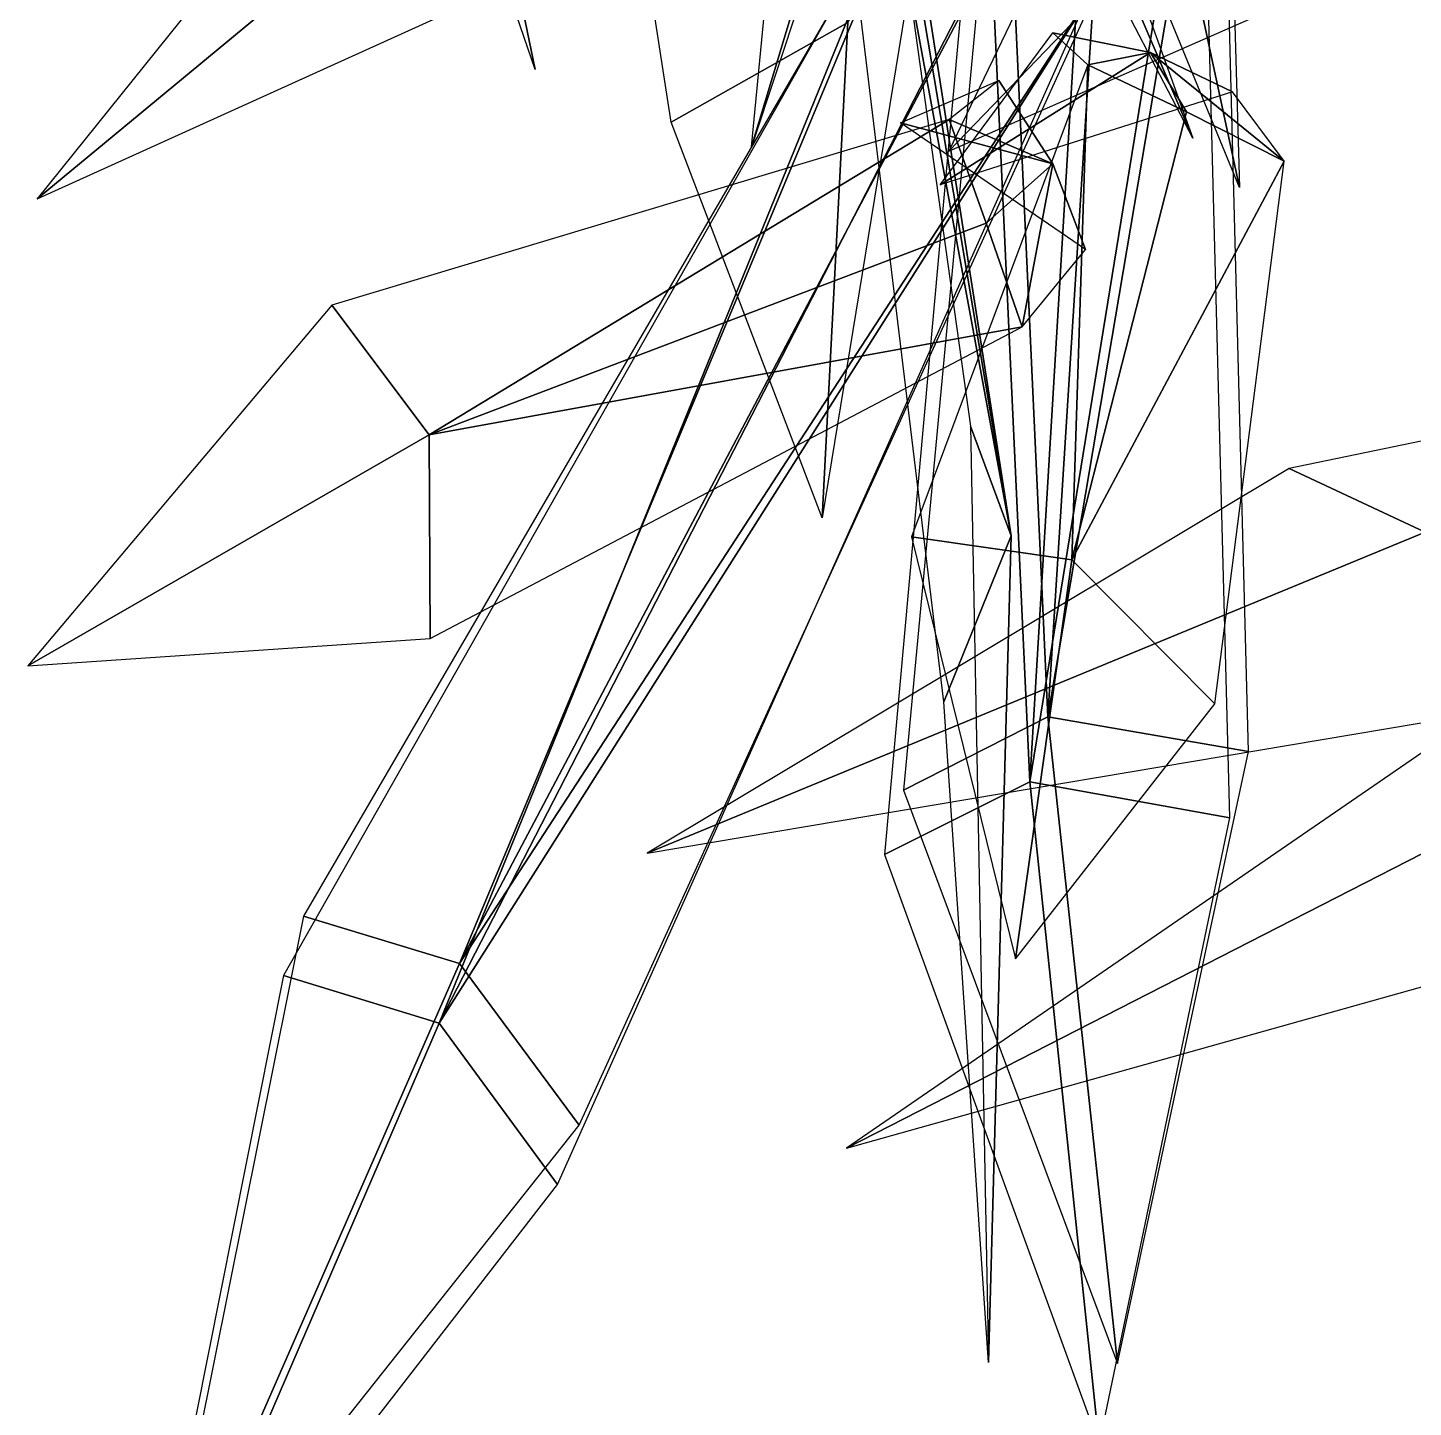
# Model space of a CAD drawing. Extents: x -26.4 to 26.4, y -33.5 to 33.5.
# Drawn here: x -11.92 to -6.78, y -25.41 to -20.29 of the extents above; entities that cross this region are included whole.
import ezdxf

# ---------------------------------------------------------------- set-up
doc = ezdxf.new("R2010")
doc.units = 0

msp = doc.modelspace()

# ---------------------------------------------------------------- linework, layer by layer
at = {"layer": 'weed040', "color": 3}
for points in [[(-9.15808, -16.48681, -3.48321), (-8.26708, -22.17846, 3.66485), (-9.17016, -16.80798, -3.73956)], [(-9.15808, -16.48681, -3.48321), (-8.41796, -21.7716, 4.08233), (-8.26708, -22.17846, 3.66485)], [(-10.13073, -16.75305, -3.44842), (-8.87353, -20.27416, 5.0462), (-9.52832, -20.64404, 5.00628)], [(-9.17016, -16.80798, -3.73956), (-8.26708, -22.17846, 3.66485), (-9.20642, -17.09216, -4.04058)], [(-10.03332, -20.44812, 2.71234), (-10.69873, -17.23095, -0.17889), (-10.77453, -16.92846, 0.27117)], [(-9.20642, -17.09216, -4.04058), (-8.26708, -22.17846, 3.66485), (-8.51757, -22.79406, 3.3078)], [(-10.03332, -20.44812, 2.71234), (-10.95947, -17.75097, -0.53558), (-10.69873, -17.23095, -0.17889)], [(-9.23095, -20.73486, 9.40374), (-8.35717, -17.8385, 5.62298), (-8.14514, -17.46166, 6.04412)], [(-5.49084, -20.38806, 7.17755), (-7.06774, -17.95678, 3.29937), (-7.47021, -17.73193, 3.68939)], [(-9.23095, -20.73486, 9.40374), (-8.98339, -18.17175, 5.37249), (-8.35717, -17.8385, 5.62298)], [(-5.49084, -20.38806, 7.17755), (-6.85095, -18.59399, 2.9577), (-7.06774, -17.95678, 3.29937)], [(-11.87976, -20.92785, 3.88128), (-9.68835, -19.11364, -0.04193), (-10.2373, -18.88366, -0.15692)], [(-7.48962, -19.05432, -9.4627), (-8.13085, -22.84973, -1.01531), (-7.38745, -22.97753, -0.99884)], [(-7.89685, -19.13269, -9.41839), (-8.13085, -22.84973, -1.01531), (-7.48962, -19.05432, -9.4627)], [(-11.87976, -20.92785, 3.88128), (-9.30859, -19.7622, 0.01959), (-9.68835, -19.11364, -0.04193)], [(-7.42004, -20.88647, -11.77423), (-8.16052, -19.08288, -7.09735), (-7.80932, -19.07043, -6.99627)], [(-7.80932, -19.07043, -6.99627), (-7.47021, -19.16271, -7.0003), (-7.42004, -20.88647, -11.77423)], [(-8.29895, -19.20227, -9.43927), (-8.13085, -22.84973, -1.01531), (-7.89685, -19.13269, -9.41839)], [(-8.29895, -19.20227, -9.43927), (-8.66625, -23.12145, -1.06182), (-8.13085, -22.84973, -1.01531)], [(-7.96826, -19.2583, -9.64544), (-8.19824, -23.08996, -1.29473), (-7.56286, -19.18139, -9.68865)], [(-7.56286, -19.18139, -9.68865), (-8.19824, -23.08996, -1.29473), (-7.45593, -23.22363, -1.28155)], [(-8.49816, -20.7517, 5.88006), (-7.19482, -19.39672, 1.41668), (-7.78295, -19.26379, 1.35736)], [(-8.37219, -19.32165, -9.66595), (-8.19824, -23.08996, -1.29473), (-7.96826, -19.2583, -9.64544)], [(-8.37219, -19.32165, -9.66595), (-8.73767, -23.36059, -1.34161), (-8.19824, -23.08996, -1.29473)], [(-7.59326, -20.703, -11.87933), (-8.32788, -19.29199, -7.07098), (-8.09533, -19.52929, -6.91644)], [(-4.55737, -20.64294, -6.03497), (-4.59362, -20.95312, -6.18841), (-7.5863, -19.34106, -9.95635)], [(-7.5863, -19.34106, -9.95635), (-4.64929, -20.29907, -5.94012), (-4.55737, -20.64294, -6.03497)], [(-8.49816, -20.7517, 5.88006), (-6.71289, -19.96545, 1.51373), (-7.19482, -19.39672, 1.41668)], [(-8.09533, -19.52929, -6.91644), (-7.90893, -19.82775, -6.89263), (-7.59326, -20.703, -11.87933)], [(-7.52697, -19.59704, -10.02777), (-4.44165, -20.16833, -6.05218), (-4.15856, -20.32214, -6.23382)], [(-4.15856, -20.32214, -6.23382), (-4.00366, -20.50305, -6.4887), (-7.52697, -19.59704, -10.02777)], [(-8.59777, -19.64758, -9.5733), (-10.89172, -23.58947, -1.51593), (-10.31347, -23.76489, -1.54669)], [(-8.59777, -19.64758, -9.5733), (-10.31347, -23.76489, -1.54669), (-8.25939, -19.87609, -9.61871)], [(-8.67358, -19.76879, -9.80401), (-10.96643, -23.80847, -1.79388), (-10.38891, -23.98571, -1.83087)], [(-8.67358, -19.76879, -9.80401), (-10.38891, -23.98571, -1.83087), (-8.3363, -19.99365, -9.85272)], [(-8.96801, -22.11071, 9.52752), (-8.87353, -20.27416, 5.0462), (-8.59265, -19.81384, 5.31427)], [(-8.25939, -19.87609, -9.61871), (-10.31347, -23.76489, -1.54669), (-7.91992, -20.08666, -9.72857)], [(-8.3363, -19.99365, -9.85272), (-10.38891, -23.98571, -1.83087), (-7.99572, -20.20861, -9.96624)], [(-7.91992, -20.08666, -9.72857), (-10.31347, -23.76489, -1.54669), (-9.86962, -24.36364, -1.66607)], [(-7.99572, -20.20861, -9.96624), (-10.38891, -23.98571, -1.83087), (-9.95019, -24.58374, -1.9616)], [(-8.96801, -22.11071, 9.52752), (-9.52832, -20.64404, 5.00628), (-8.87353, -20.27416, 5.0462)], [(-8.53076, -20.87585, -12.12432), (-8.11218, -20.31225, -8.2304), (-7.75036, -20.38549, -8.20697)], [(-8.11218, -20.31225, -8.2304), (-7.98327, -20.43054, -5.30072), (-7.75036, -20.38549, -8.20697)], [(-7.75036, -20.38549, -8.20697), (-7.44677, -20.53125, -8.30035), (-8.53076, -20.87585, -12.12432)], [(-7.98327, -20.43054, -5.30072), (-7.61669, -20.60522, -5.33148), (-7.75036, -20.38549, -8.20697)], [(-7.75036, -20.38549, -8.20697), (-7.61669, -20.60522, -5.33148), (-7.25524, -20.78869, -5.43292)], [(-7.75036, -20.38549, -8.20697), (-7.25524, -20.78869, -5.43292), (-7.44677, -20.53125, -8.30035)], [(-7.98327, -20.43054, -5.30072), (-8.63732, -22.18212, 3.76995), (-8.0426, -22.26708, 3.69635)], [(-7.98327, -20.43054, -5.30072), (-8.0426, -22.26708, 3.69635), (-7.61669, -20.60522, -5.33148)], [(-8.67797, -20.6455, -12.14337), (-8.31286, -20.48876, -8.22235), (-8.11291, -20.79785, -8.17694)], [(-8.31286, -20.48876, -8.22235), (-8.4978, -20.63415, -5.29083), (-8.11291, -20.79785, -8.17694)], [(-7.61669, -20.60522, -5.33148), (-8.0426, -22.26708, 3.69635), (-7.25524, -20.78869, -5.43292)], [(-8.4978, -20.63415, -5.29083), (-10.78662, -21.32263, 3.65203), (-10.42626, -21.80346, 3.60589)], [(-8.4978, -20.63415, -5.29083), (-10.42626, -21.80346, 3.60589), (-8.3601, -21.01867, -5.31207)], [(-8.11291, -20.79785, -8.17694), (-7.99096, -21.11535, -8.2619), (-8.67797, -20.6455, -12.14337)], [(-8.4978, -20.63415, -5.29083), (-8.3601, -21.01867, -5.31207), (-8.11291, -20.79785, -8.17694)], [(-8.11291, -20.79785, -8.17694), (-8.3601, -21.01867, -5.31207), (-8.22607, -21.40246, -5.39996)], [(-8.11291, -20.79785, -8.17694), (-8.22607, -21.40246, -5.39996), (-7.99096, -21.11535, -8.2619)], [(-7.25524, -20.78869, -5.43292), (-8.0426, -22.26708, 3.69635), (-7.51123, -22.80139, 3.67144)], [(-1.62805, -20.76672, -6.8919), (-7.23657, -21.92834, 0.37921), (-6.73156, -22.16418, 0.60882)], [(-8.3601, -21.01867, -5.31207), (-10.42626, -21.80346, 3.60589), (-8.22607, -21.40246, -5.39996)], [(-11.91528, -22.66003, 8.13482), (-10.42626, -21.80346, 3.60589), (-10.78662, -21.32263, 3.65203)], [(-8.22607, -21.40246, -5.39996), (-10.42626, -21.80346, 3.60589), (-10.42297, -22.55895, 3.59271)], [(-8.35168, -25.24438, 7.41705), (-8.26708, -22.17846, 3.66485), (-8.41796, -21.7716, 4.08233)], [(-11.91528, -22.66003, 8.13482), (-10.42297, -22.55895, 3.59271), (-10.42626, -21.80346, 3.60589)], [(-9.61694, -23.3551, 4.31231), (-6.73156, -22.16418, 0.60882), (-7.23657, -21.92834, 0.37921)], [(-9.61694, -23.3551, 4.31231), (-6.40197, -22.81311, 0.80914), (-6.73156, -22.16418, 0.60882)], [(-8.25097, -23.74694, 8.30255), (-8.0426, -22.26708, 3.69635), (-8.63732, -22.18212, 3.76995)], [(-8.35168, -25.24438, 7.41705), (-8.51757, -22.79406, 3.3078), (-8.26708, -22.17846, 3.66485)], [(-8.25097, -23.74694, 8.30255), (-7.51123, -22.80139, 3.67144), (-8.0426, -22.26708, 3.69635)], [(-8.87792, -24.44934, -1.20758), (-5.99511, -22.9746, -4.15081), (-6.44006, -22.77429, -4.39544)], [(-7.87231, -25.24804, 3.18328), (-8.13085, -22.84973, -1.01531), (-8.66625, -23.12145, -1.06182)], [(-7.87231, -25.24804, 3.18328), (-7.38745, -22.97753, -0.99884), (-8.13085, -22.84973, -1.01531)], [(-8.87792, -24.44934, -1.20758), (-5.682, -23.55249, -3.9765), (-5.99511, -22.9746, -4.15081)], [(-7.94042, -25.5498, 2.87237), (-8.19824, -23.08996, -1.29473), (-8.73767, -23.36059, -1.34161)], [(-7.94042, -25.5498, 2.87237), (-7.45593, -23.22363, -1.28155), (-8.19824, -23.08996, -1.29473)], [(-11.44726, -26.35253, 2.3897), (-10.31347, -23.76489, -1.54669), (-10.89172, -23.58947, -1.51593)], [(-11.44726, -26.35253, 2.3897), (-9.86962, -24.36364, -1.66607), (-10.31347, -23.76489, -1.54669)], [(-11.5249, -26.6184, 2.07257), (-10.38891, -23.98571, -1.83087), (-10.96643, -23.80847, -1.79388)], [(-11.5249, -26.6184, 2.07257), (-9.95019, -24.58374, -1.9616), (-10.38891, -23.98571, -1.83087)]]:
    msp.add_3dface(points, dxfattribs=at)

doc.saveas('drawing.dxf')
